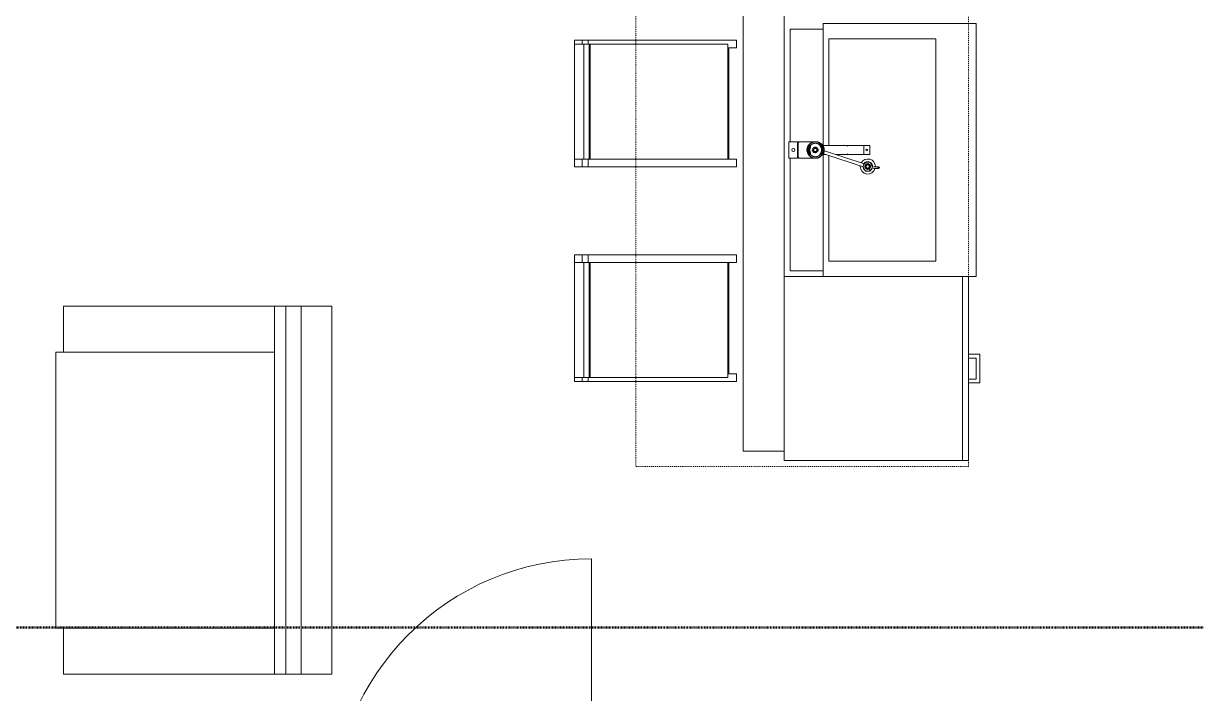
# Model space of a CAD drawing. Header units: inches. Extents: x -4217 to -1814, y 9706 to 12425.
# Drawn here: x -3712.7 to -3559.7, y 10001.5 to 10088.8 of the extents above; entities that cross this region are included whole.
import ezdxf

# ---------------------------------------------------------------- set-up
doc = ezdxf.new("R2010")
doc.units = ezdxf.units.IN
doc.header["$MEASUREMENT"] = 0
doc.linetypes.add('Dash', pattern=[0.25, 0.125, -0.125])
doc.linetypes.add('Dash 1_16_', pattern=[0.125, 0.0625, -0.0625])
for name, color, linetype, lineweight in [('A-DOOR-1', 250, 'Continuous', 9), ('A-GENM-2', 250, 'Continuous', 9), ('A-GENM-3', 10, 'Continuous', 50), ('A-WALL-4', 50, 'Continuous', 13), ('C-PROP-LINE-2', 91, 'Dash 1_16_', 50), ('I-FURN', 30, 'Continuous', 9), ('I-FURN-1', 250, 'Continuous', 9), ('P-SANR-FIXT-2', 250, 'Continuous', 9), ('Q-CASE-3', 250, 'Continuous', 9), ('Q-CASE-HDLN-1', 250, 'Dash', 9)]:
    doc.layers.add(name, color=color, linetype=linetype, lineweight=lineweight)

msp = doc.modelspace()

# ---------------------------------------------------------------- linework, layer by layer
at = {"layer": 'A-DOOR-1'}
msp.add_line((-3638.64874, 9985.28315), (-3638.64874, 10019.03315), dxfattribs=at)
msp.add_arc((-3638.64874, 9985.28315), 33.75, 90, 180, dxfattribs=at)
at = {"layer": 'A-GENM-2'}
for p, q in [((-3611.78699, 10073.42207), (-3612.88993, 10073.42207)), ((-3612.88993, 10071.25672), (-3612.88993, 10073.42207)), ((-3611.78699, 10073.42207), (-3611.78699, 10071.25672)), ((-3611.54649, 10073.36302), (-3611.78699, 10073.36302)), ((-3609.44505, 10073.42207), (-3611.70883, 10073.42207)), ((-3611.70883, 10071.25672), (-3611.70883, 10073.42207)), ((-3603.14584, 10072.92995), (-3608.54519, 10072.92995)), ((-3608.47458, 10071.87735), (-3603.20193, 10070.16416)), ((-3603.07819, 10070.53792), (-3608.37305, 10072.25832)), ((-3604.55312, 10072.92995), (-3605.47025, 10072.92995)), ((-3603.14584, 10072.92995), (-3603.14584, 10072.85083)), ((-3602.35844, 10072.91026), (-3603.14584, 10072.91026)), ((-3603.14584, 10072.83621), (-3603.14584, 10072.75698)), ((-3603.14584, 10072.74435), (-3603.14584, 10072.63467)), ((-3603.14584, 10072.62537), (-3603.14584, 10072.49224)), ((-3603.14584, 10072.49248), (-3603.14584, 10072.62483)), ((-3603.14584, 10072.48726), (-3603.14584, 10072.19153)), ((-3603.14584, 10072.19165), (-3603.14584, 10072.48715)), ((-3603.14584, 10072.18655), (-3603.14584, 10072.05342)), ((-3603.14584, 10072.05396), (-3603.14584, 10072.18631)), ((-3603.14584, 10072.04412), (-3603.14584, 10071.93444)), ((-3603.14584, 10071.92181), (-3603.14584, 10071.84258)), ((-3602.35844, 10072.91026), (-3602.35844, 10071.76853)), ((-3612.88993, 10071.25672), (-3611.78699, 10071.25672)), ((-3611.78699, 10071.31577), (-3611.54649, 10071.31577)), ((-3611.70883, 10071.25672), (-3609.44505, 10071.25672)), ((-3608.54519, 10071.74884), (-3608.07908, 10071.74884)), ((-3606.81328, 10071.74884), (-3603.14584, 10071.74884)), ((-3605.47025, 10071.74884), (-3604.55312, 10071.74884)), ((-3603.14584, 10071.76897), (-3603.14584, 10071.74884)), ((-3603.14584, 10071.76853), (-3602.35844, 10071.76853)), ((-3602.45707, 10070.42964), (-3602.03444, 10070.29625)), ((-3602.6307, 10069.87949), (-3602.61431, 10069.9314)), ((-3602.21155, 10069.74721), (-3602.6307, 10069.87949)), ((-3601.20133, 10070.13829), (-3601.86646, 10070.13829)), ((-3601.86646, 10069.94144), (-3601.20133, 10069.94144))]:
    msp.add_line(p, q, dxfattribs=at)
at = {"layer": 'A-GENM-2', "flags": 128}
for points in [[(-3609.77451, 10073.37073), (-3609.81549, 10073.35673), (-3609.85587, 10073.3411), (-3609.8956, 10073.32387), (-3609.93461, 10073.30507), (-3609.97284, 10073.28472), (-3610.01022, 10073.26286), (-3610.04669, 10073.23952), (-3610.08221, 10073.21474), (-3610.1167, 10073.18856), (-3610.15012, 10073.16102), (-3610.18241, 10073.13217), (-3610.21353, 10073.10205), (-3610.24341, 10073.0707), (-3610.27202, 10073.03819), (-3610.2993, 10073.00457), (-3610.32522, 10072.96987), (-3610.34972, 10072.93417), (-3610.37278, 10072.89752), (-3610.39436, 10072.85997), (-3610.41442, 10072.82159), (-3610.43293, 10072.78244), (-3610.44985, 10072.74258), (-3610.46517, 10072.70208), (-3610.47886, 10072.661), (-3610.49089, 10072.6194), (-3610.50126, 10072.57735), (-3610.50993, 10072.53492), (-3610.51689, 10072.49218), (-3610.52215, 10072.4492), (-3610.52568, 10072.40604), (-3610.52748, 10072.36277), (-3610.52773, 10072.3394)], [(-3609.44505, 10073.42207), (-3609.48643, 10073.4212), (-3609.52774, 10073.41857), (-3609.56891, 10073.4142), (-3609.60988, 10073.4081), (-3609.65057, 10073.40027), (-3609.69093, 10073.39072), (-3609.73087, 10073.37948), (-3609.77035, 10073.36657), (-3609.80929, 10073.352), (-3609.84763, 10073.3358), (-3609.88531, 10073.31801), (-3609.92227, 10073.29864), (-3609.95844, 10073.27774), (-3609.99378, 10073.25534), (-3610.02822, 10073.23148), (-3610.06171, 10073.20619), (-3610.0942, 10073.17952), (-3610.12563, 10073.15152), (-3610.15596, 10073.12223), (-3610.18514, 10073.0917), (-3610.21312, 10073.05998), (-3610.23987, 10073.02713), (-3610.26534, 10072.99318), (-3610.28949, 10072.95821), (-3610.31228, 10072.92227), (-3610.33369, 10072.88541), (-3610.35367, 10072.84769), (-3610.37221, 10072.80918), (-3610.38926, 10072.76993), (-3610.40481, 10072.73001), (-3610.41884, 10072.68947), (-3610.43131, 10072.6484), (-3610.44222, 10072.60683), (-3610.45155, 10072.56486), (-3610.45928, 10072.52253), (-3610.4654, 10072.47991), (-3610.46991, 10072.43708), (-3610.47279, 10072.3941), (-3610.47405, 10072.35103), (-3610.4741, 10072.3394)], [(-3609.81549, 10073.35673), (-3609.85587, 10073.3411), (-3609.8956, 10073.32387), (-3609.93461, 10073.30507), (-3609.97284, 10073.28472), (-3610.01022, 10073.26286), (-3610.04669, 10073.23952), (-3610.08221, 10073.21474), (-3610.1167, 10073.18856), (-3610.15012, 10073.16102), (-3610.18241, 10073.13217), (-3610.21353, 10073.10205), (-3610.24341, 10073.0707), (-3610.27202, 10073.03819), (-3610.2993, 10073.00457)], [(-3609.81549, 10073.35673), (-3609.85587, 10073.3411), (-3609.8956, 10073.32387), (-3609.93461, 10073.30507), (-3609.97284, 10073.28472), (-3610.01022, 10073.26286), (-3610.04669, 10073.23952), (-3610.08221, 10073.21474), (-3610.1167, 10073.18856), (-3610.15012, 10073.16102), (-3610.18241, 10073.13217), (-3610.21353, 10073.10205), (-3610.24341, 10073.0707), (-3610.27202, 10073.03819), (-3610.2993, 10073.00457)], [(-3609.81549, 10073.35673), (-3609.85587, 10073.3411), (-3609.8956, 10073.32387), (-3609.93461, 10073.30507), (-3609.97284, 10073.28472), (-3610.01022, 10073.26286), (-3610.04669, 10073.23952), (-3610.08221, 10073.21474), (-3610.1167, 10073.18856), (-3610.15012, 10073.16102), (-3610.18241, 10073.13217), (-3610.21353, 10073.10205), (-3610.24341, 10073.0707), (-3610.27202, 10073.03819), (-3610.2993, 10073.00457)], [(-3609.81549, 10073.35673), (-3609.85587, 10073.3411), (-3609.8956, 10073.32387), (-3609.93461, 10073.30507), (-3609.97284, 10073.28472), (-3610.01022, 10073.26286), (-3610.04669, 10073.23952), (-3610.08221, 10073.21474), (-3610.1167, 10073.18856), (-3610.15012, 10073.16102), (-3610.18241, 10073.13217), (-3610.21353, 10073.10205), (-3610.24341, 10073.0707), (-3610.27202, 10073.03819), (-3610.2993, 10073.00457)], [(-3609.81549, 10073.35673), (-3609.85587, 10073.3411), (-3609.8956, 10073.32387), (-3609.93461, 10073.30507), (-3609.97284, 10073.28472), (-3610.01022, 10073.26286), (-3610.04669, 10073.23952), (-3610.08221, 10073.21474), (-3610.1167, 10073.18856), (-3610.15012, 10073.16102), (-3610.18241, 10073.13217), (-3610.21353, 10073.10205), (-3610.24341, 10073.0707), (-3610.27202, 10073.03819), (-3610.2993, 10073.00457)], [(-3609.0934, 10073.36337), (-3609.13463, 10073.37662), (-3609.17636, 10073.3882), (-3609.21851, 10073.39811), (-3609.26103, 10073.40632), (-3609.30384, 10073.41283), (-3609.34688, 10073.41761), (-3609.39008, 10073.42068), (-3609.43336, 10073.42201), (-3609.47666, 10073.42161), (-3609.51992, 10073.41948), (-3609.56305, 10073.41562), (-3609.60599, 10073.41004), (-3609.64868, 10073.40275), (-3609.69104, 10073.39376), (-3609.733, 10073.38308)], [(-3609.13463, 10073.37662), (-3609.17636, 10073.3882), (-3609.21851, 10073.39811), (-3609.26103, 10073.40632), (-3609.30384, 10073.41283), (-3609.34688, 10073.41761), (-3609.39008, 10073.42068), (-3609.43336, 10073.42201), (-3609.47666, 10073.42161), (-3609.51992, 10073.41948), (-3609.56305, 10073.41562), (-3609.60599, 10073.41004), (-3609.64868, 10073.40275), (-3609.69104, 10073.39376), (-3609.733, 10073.38308)], [(-3609.13463, 10073.37662), (-3609.17636, 10073.3882), (-3609.21851, 10073.39811), (-3609.26103, 10073.40632), (-3609.30384, 10073.41283), (-3609.34688, 10073.41761), (-3609.39008, 10073.42068), (-3609.43336, 10073.42201), (-3609.47666, 10073.42161), (-3609.51992, 10073.41948), (-3609.56305, 10073.41562), (-3609.60599, 10073.41004), (-3609.64868, 10073.40275), (-3609.69104, 10073.39376), (-3609.733, 10073.38308)], [(-3609.13463, 10073.37662), (-3609.17636, 10073.3882), (-3609.21851, 10073.39811), (-3609.26103, 10073.40632), (-3609.30384, 10073.41283), (-3609.34688, 10073.41761), (-3609.39008, 10073.42068), (-3609.43336, 10073.42201), (-3609.47666, 10073.42161), (-3609.51992, 10073.41948), (-3609.56305, 10073.41562), (-3609.60599, 10073.41004), (-3609.64868, 10073.40275), (-3609.69104, 10073.39376), (-3609.733, 10073.38308)], [(-3609.13463, 10073.37662), (-3609.17636, 10073.3882), (-3609.21851, 10073.39811), (-3609.26103, 10073.40632), (-3609.30384, 10073.41283), (-3609.34688, 10073.41761), (-3609.39008, 10073.42068), (-3609.43336, 10073.42201), (-3609.47666, 10073.42161), (-3609.51992, 10073.41948), (-3609.56305, 10073.41562), (-3609.60599, 10073.41004), (-3609.64868, 10073.40275), (-3609.69104, 10073.39376), (-3609.733, 10073.38308)], [(-3609.13463, 10073.37662), (-3609.17636, 10073.3882), (-3609.21851, 10073.39811), (-3609.26103, 10073.40632), (-3609.30384, 10073.41283), (-3609.34688, 10073.41761), (-3609.39008, 10073.42068), (-3609.43336, 10073.42201), (-3609.47666, 10073.42161), (-3609.51992, 10073.41948), (-3609.56305, 10073.41562), (-3609.60599, 10073.41004), (-3609.64868, 10073.40275), (-3609.69104, 10073.39376), (-3609.733, 10073.38308)], [(-3608.76755, 10073.1541), (-3608.78732, 10073.1721), (-3608.81952, 10073.19913), (-3608.85275, 10073.22479), (-3608.88694, 10073.24904), (-3608.92203, 10073.27184), (-3608.95799, 10073.29315), (-3608.99474, 10073.31293), (-3609.03223, 10073.33116), (-3609.0704, 10073.34779), (-3609.10919, 10073.3628), (-3609.14852, 10073.37616), (-3609.18835, 10073.38786), (-3609.2286, 10073.39786), (-3609.26921, 10073.40615), (-3609.31011, 10073.41273), (-3609.35124, 10073.41757), (-3609.39251, 10073.42066), (-3609.43388, 10073.42201), (-3609.44505, 10073.42207)], [(-3608.66029, 10073.08528), (-3608.69074, 10073.11606), (-3608.7224, 10073.1456), (-3608.75522, 10073.17386), (-3608.78914, 10073.20078), (-3608.82411, 10073.22632), (-3608.86008, 10073.25044), (-3608.89698, 10073.2731), (-3608.93475, 10073.29427), (-3608.97335, 10073.31391), (-3609.0127, 10073.332), (-3609.05273, 10073.34849)], [(-3608.66029, 10073.08528), (-3608.69074, 10073.11606), (-3608.7224, 10073.1456), (-3608.75522, 10073.17386), (-3608.78914, 10073.20078), (-3608.82411, 10073.22632), (-3608.86008, 10073.25044), (-3608.89698, 10073.2731), (-3608.93475, 10073.29427), (-3608.97335, 10073.31391), (-3609.0127, 10073.332), (-3609.05273, 10073.34849)], [(-3608.66029, 10073.08528), (-3608.69074, 10073.11606), (-3608.7224, 10073.1456), (-3608.75522, 10073.17386), (-3608.78914, 10073.20078), (-3608.82411, 10073.22632), (-3608.86008, 10073.25044), (-3608.89698, 10073.2731), (-3608.93475, 10073.29427), (-3608.97335, 10073.31391), (-3609.0127, 10073.332), (-3609.05273, 10073.34849)], [(-3608.66029, 10073.08528), (-3608.69074, 10073.11606), (-3608.7224, 10073.1456), (-3608.75522, 10073.17386), (-3608.78914, 10073.20078), (-3608.82411, 10073.22632), (-3608.86008, 10073.25044), (-3608.89698, 10073.2731), (-3608.93475, 10073.29427), (-3608.97335, 10073.31391), (-3609.0127, 10073.332), (-3609.05273, 10073.34849)], [(-3608.66029, 10073.08528), (-3608.69074, 10073.11606), (-3608.7224, 10073.1456), (-3608.75522, 10073.17386), (-3608.78914, 10073.20078), (-3608.82411, 10073.22632), (-3608.86008, 10073.25044), (-3608.89698, 10073.2731), (-3608.93475, 10073.29427), (-3608.97335, 10073.31391), (-3609.0127, 10073.332), (-3609.05273, 10073.34849)], [(-3608.66029, 10073.08528), (-3608.69074, 10073.11606), (-3608.7224, 10073.1456), (-3608.75522, 10073.17386), (-3608.78914, 10073.20078), (-3608.82411, 10073.22632), (-3608.86008, 10073.25044), (-3608.89698, 10073.2731), (-3608.93475, 10073.29427), (-3608.97335, 10073.31391), (-3609.0127, 10073.332), (-3609.05273, 10073.34849)], [(-3610.32522, 10072.96987), (-3610.34972, 10072.93417), (-3610.37278, 10072.89752), (-3610.39436, 10072.85997), (-3610.41442, 10072.82159), (-3610.43293, 10072.78244), (-3610.44985, 10072.74258), (-3610.46517, 10072.70208), (-3610.47886, 10072.661), (-3610.49089, 10072.6194), (-3610.50126, 10072.57735), (-3610.50993, 10072.53492), (-3610.51689, 10072.49218), (-3610.52215, 10072.4492), (-3610.52568, 10072.40604), (-3610.52748, 10072.36277), (-3610.52773, 10072.3394)], [(-3610.32522, 10072.96987), (-3610.34972, 10072.93417), (-3610.37278, 10072.89752), (-3610.39436, 10072.85997), (-3610.41442, 10072.82159), (-3610.43293, 10072.78244), (-3610.44985, 10072.74258), (-3610.46517, 10072.70208), (-3610.47886, 10072.661), (-3610.49089, 10072.6194), (-3610.50126, 10072.57735), (-3610.50993, 10072.53492), (-3610.51689, 10072.49218), (-3610.52215, 10072.4492), (-3610.52568, 10072.40604), (-3610.52748, 10072.36277), (-3610.52773, 10072.3394)], [(-3610.32522, 10072.96987), (-3610.34972, 10072.93417), (-3610.37278, 10072.89752), (-3610.39436, 10072.85997), (-3610.41442, 10072.82159), (-3610.43293, 10072.78244), (-3610.44985, 10072.74258), (-3610.46517, 10072.70208), (-3610.47886, 10072.661), (-3610.49089, 10072.6194), (-3610.50126, 10072.57735), (-3610.50993, 10072.53492), (-3610.51689, 10072.49218), (-3610.52215, 10072.4492), (-3610.52568, 10072.40604), (-3610.52748, 10072.36277), (-3610.52773, 10072.3394)], [(-3610.32522, 10072.96987), (-3610.34972, 10072.93417), (-3610.37278, 10072.89752), (-3610.39436, 10072.85997), (-3610.41442, 10072.82159), (-3610.43293, 10072.78244), (-3610.44985, 10072.74258), (-3610.46517, 10072.70208), (-3610.47886, 10072.661), (-3610.49089, 10072.6194), (-3610.50126, 10072.57735), (-3610.50993, 10072.53492), (-3610.51689, 10072.49218), (-3610.52215, 10072.4492), (-3610.52568, 10072.40604), (-3610.52748, 10072.36277), (-3610.52773, 10072.3394)], [(-3610.32522, 10072.96987), (-3610.34972, 10072.93417), (-3610.37278, 10072.89752), (-3610.39436, 10072.85997), (-3610.41442, 10072.82159), (-3610.43293, 10072.78244), (-3610.44985, 10072.74258), (-3610.46517, 10072.70208), (-3610.47886, 10072.661), (-3610.49089, 10072.6194), (-3610.50126, 10072.57735), (-3610.50993, 10072.53492), (-3610.51689, 10072.49218), (-3610.52215, 10072.4492), (-3610.52568, 10072.40604), (-3610.52748, 10072.36277), (-3610.52773, 10072.3394)], [(-3610.52773, 10072.3394), (-3610.52686, 10072.2961), (-3610.52427, 10072.25287), (-3610.51994, 10072.20979), (-3610.5139, 10072.16691), (-3610.50615, 10072.1243), (-3610.4967, 10072.08204), (-3610.48556, 10072.04019), (-3610.47277, 10071.99882), (-3610.45833, 10071.958), (-3610.44226, 10071.91778), (-3610.4246, 10071.87824), (-3610.40538, 10071.83944), (-3610.38462, 10071.80144), (-3610.36235, 10071.76429), (-3610.33862, 10071.72807), (-3610.31346, 10071.69283), (-3610.28691, 10071.65862), (-3610.25901, 10071.6255), (-3610.22981, 10071.59352), (-3610.19936, 10071.56273), (-3610.1677, 10071.53319), (-3610.13488, 10071.50493), (-3610.10096, 10071.47802), (-3610.06599, 10071.45248), (-3610.03002, 10071.42835), (-3609.99312, 10071.40569), (-3609.95535, 10071.38452), (-3609.91675, 10071.36488), (-3609.87741, 10071.34679), (-3609.83737, 10071.3303), (-3609.7967, 10071.31542), (-3609.75547, 10071.30217)], [(-3610.52773, 10072.3394), (-3610.52686, 10072.2961), (-3610.52427, 10072.25287), (-3610.51994, 10072.20979), (-3610.5139, 10072.16691), (-3610.50615, 10072.1243), (-3610.4967, 10072.08204), (-3610.48556, 10072.04019), (-3610.47277, 10071.99882), (-3610.45833, 10071.958), (-3610.44226, 10071.91778), (-3610.4246, 10071.87824), (-3610.40538, 10071.83944), (-3610.38462, 10071.80144), (-3610.36235, 10071.76429), (-3610.33862, 10071.72807)], [(-3610.52773, 10072.3394), (-3610.52686, 10072.2961), (-3610.52427, 10072.25287), (-3610.51994, 10072.20979), (-3610.5139, 10072.16691), (-3610.50615, 10072.1243), (-3610.4967, 10072.08204), (-3610.48556, 10072.04019), (-3610.47277, 10071.99882), (-3610.45833, 10071.958), (-3610.44226, 10071.91778), (-3610.4246, 10071.87824), (-3610.40538, 10071.83944), (-3610.38462, 10071.80144), (-3610.36235, 10071.76429), (-3610.33862, 10071.72807)], [(-3610.52773, 10072.3394), (-3610.52686, 10072.2961), (-3610.52427, 10072.25287), (-3610.51994, 10072.20979), (-3610.5139, 10072.16691), (-3610.50615, 10072.1243), (-3610.4967, 10072.08204), (-3610.48556, 10072.04019), (-3610.47277, 10071.99882), (-3610.45833, 10071.958), (-3610.44226, 10071.91778), (-3610.4246, 10071.87824), (-3610.40538, 10071.83944), (-3610.38462, 10071.80144), (-3610.36235, 10071.76429), (-3610.33862, 10071.72807)], [(-3610.52773, 10072.3394), (-3610.52686, 10072.2961), (-3610.52427, 10072.25287), (-3610.51994, 10072.20979), (-3610.5139, 10072.16691), (-3610.50615, 10072.1243), (-3610.4967, 10072.08204), (-3610.48556, 10072.04019), (-3610.47277, 10071.99882), (-3610.45833, 10071.958), (-3610.44226, 10071.91778), (-3610.4246, 10071.87824), (-3610.40538, 10071.83944), (-3610.38462, 10071.80144), (-3610.36235, 10071.76429), (-3610.33862, 10071.72807)], [(-3610.52773, 10072.3394), (-3610.52686, 10072.2961), (-3610.52427, 10072.25287), (-3610.51994, 10072.20979), (-3610.5139, 10072.16691), (-3610.50615, 10072.1243), (-3610.4967, 10072.08204), (-3610.48556, 10072.04019), (-3610.47277, 10071.99882), (-3610.45833, 10071.958), (-3610.44226, 10071.91778), (-3610.4246, 10071.87824), (-3610.40538, 10071.83944), (-3610.38462, 10071.80144), (-3610.36235, 10071.76429), (-3610.33862, 10071.72807)], [(-3610.4741, 10072.3394), (-3610.47329, 10072.29631), (-3610.47085, 10072.2533), (-3610.46678, 10072.21042), (-3610.46109, 10072.16774), (-3610.45379, 10072.12533), (-3610.4449, 10072.08325), (-3610.43441, 10072.04157), (-3610.42236, 10072.00035), (-3610.40875, 10071.95967), (-3610.39361, 10071.91958), (-3610.37696, 10071.88014), (-3610.35882, 10071.84142), (-3610.33922, 10071.80348), (-3610.3182, 10071.76639), (-3610.29577, 10071.73019), (-3610.27199, 10071.69495), (-3610.24687, 10071.66072), (-3610.22047, 10071.62757), (-3610.19281, 10071.59553), (-3610.16395, 10071.56468), (-3610.13393, 10071.53505), (-3610.10279, 10071.5067), (-3610.07058, 10071.47967), (-3610.03736, 10071.454), (-3610.00317, 10071.42975), (-3609.96807, 10071.40695), (-3609.93211, 10071.38564), (-3609.89536, 10071.36586), (-3609.85787, 10071.34764), (-3609.8197, 10071.331), (-3609.78092, 10071.31599), (-3609.74158, 10071.30263), (-3609.70175, 10071.29094), (-3609.6615, 10071.28093), (-3609.62089, 10071.27264), (-3609.57999, 10071.26607), (-3609.53887, 10071.26123), (-3609.49759, 10071.25813), (-3609.45622, 10071.25678), (-3609.44505, 10071.25672)], [(-3610.27725, 10072.3394), (-3610.27658, 10072.37503), (-3610.27456, 10072.41061), (-3610.2712, 10072.44607), (-3610.26649, 10072.48136), (-3610.26046, 10072.51641), (-3610.25311, 10072.55117), (-3610.24446, 10072.58558), (-3610.23451, 10072.61958), (-3610.2233, 10072.65312), (-3610.21082, 10072.68615), (-3610.19712, 10072.7186), (-3610.18221, 10072.75043), (-3610.16611, 10072.78159), (-3610.14886, 10072.81203), (-3610.13049, 10072.84169), (-3610.11102, 10072.87053), (-3610.09049, 10072.8985), (-3610.06894, 10072.92557), (-3610.0464, 10072.95168), (-3610.0229, 10072.9768), (-3609.9985, 10073.00088), (-3609.97322, 10073.0239), (-3609.94711, 10073.04581), (-3609.92021, 10073.06659), (-3609.89258, 10073.08619), (-3609.86424, 10073.1046), (-3609.83525, 10073.12178), (-3609.80566, 10073.13771), (-3609.77551, 10073.15237), (-3609.74484, 10073.16573), (-3609.71371, 10073.17777), (-3609.68217, 10073.18849), (-3609.65027, 10073.19786), (-3609.61805, 10073.20586), (-3609.58556, 10073.2125), (-3609.55286, 10073.21775), (-3609.52, 10073.22162), (-3609.48702, 10073.2241), (-3609.45397, 10073.22517), (-3609.44505, 10073.22522)], [(-3609.44505, 10071.45357), (-3609.4781, 10071.45427), (-3609.51111, 10071.45637), (-3609.54401, 10071.45986), (-3609.57676, 10071.46474), (-3609.60931, 10071.471), (-3609.6416, 10071.47864), (-3609.6736, 10071.48764), (-3609.70524, 10071.49799), (-3609.73648, 10071.50968), (-3609.76728, 10071.52269), (-3609.79757, 10071.537), (-3609.82732, 10071.55259), (-3609.85648, 10071.56944), (-3609.885, 10071.58751), (-3609.91283, 10071.6068), (-3609.93993, 10071.62726), (-3609.96625, 10071.64887), (-3609.99176, 10071.67159), (-3610.0164, 10071.69539), (-3610.04015, 10071.72023), (-3610.06295, 10071.74608), (-3610.08478, 10071.77289), (-3610.10558, 10071.80063), (-3610.12534, 10071.82924), (-3610.14401, 10071.85868), (-3610.16157, 10071.88891), (-3610.17798, 10071.91988), (-3610.19321, 10071.95153), (-3610.20725, 10071.98383), (-3610.22005, 10072.0167), (-3610.23161, 10072.05011), (-3610.2419, 10072.084), (-3610.25091, 10072.1183), (-3610.25861, 10072.15297), (-3610.265, 10072.18795), (-3610.27006, 10072.22317), (-3610.27378, 10072.25859), (-3610.27617, 10072.29415), (-3610.27721, 10072.32977), (-3610.27725, 10072.3394)], [(-3609.44505, 10073.22522), (-3609.412, 10073.22452), (-3609.379, 10073.22243), (-3609.34609, 10073.21894), (-3609.31334, 10073.21405), (-3609.2808, 10073.20779), (-3609.2485, 10073.20015), (-3609.2165, 10073.19115), (-3609.18486, 10073.1808), (-3609.15362, 10073.16911), (-3609.12282, 10073.1561), (-3609.09253, 10073.14179), (-3609.06278, 10073.1262), (-3609.03362, 10073.10936), (-3609.00511, 10073.09128), (-3608.97728, 10073.07199), (-3608.95018, 10073.05153), (-3608.92385, 10073.02992), (-3608.89834, 10073.0072), (-3608.8737, 10072.9834), (-3608.84995, 10072.95856), (-3608.82715, 10072.93271), (-3608.80533, 10072.9059), (-3608.78452, 10072.87817), (-3608.76476, 10072.84956), (-3608.74609, 10072.82011), (-3608.72853, 10072.78988), (-3608.71212, 10072.75891), (-3608.69689, 10072.72726), (-3608.68286, 10072.69497), (-3608.67005, 10072.66209), (-3608.65849, 10072.62868), (-3608.6482, 10072.5948), (-3608.6392, 10072.56049), (-3608.63149, 10072.52582), (-3608.62511, 10072.49084), (-3608.62004, 10072.45562), (-3608.61632, 10072.4202), (-3608.61393, 10072.38465), (-3608.6129, 10072.34902), (-3608.61285, 10072.3394)], [(-3608.61285, 10072.3394), (-3608.61352, 10072.30376), (-3608.61554, 10072.26818), (-3608.61891, 10072.23272), (-3608.62361, 10072.19743), (-3608.62964, 10072.16238), (-3608.63699, 10072.12762), (-3608.64564, 10072.09322), (-3608.65559, 10072.05921), (-3608.66681, 10072.02567), (-3608.67928, 10071.99265), (-3608.69298, 10071.96019), (-3608.70789, 10071.92836), (-3608.72399, 10071.8972), (-3608.74124, 10071.86676), (-3608.75961, 10071.8371), (-3608.77908, 10071.80826), (-3608.79961, 10071.78029), (-3608.82116, 10071.75322), (-3608.84371, 10071.72711), (-3608.8672, 10071.70199), (-3608.89161, 10071.67791), (-3608.91688, 10071.65489), (-3608.94299, 10071.63298), (-3608.96989, 10071.61221), (-3608.99752, 10071.5926), (-3609.02586, 10071.57419), (-3609.05485, 10071.55701), (-3609.08444, 10071.54108), (-3609.1146, 10071.52643), (-3609.14526, 10071.51307), (-3609.17639, 10071.50102), (-3609.20793, 10071.4903), (-3609.23983, 10071.48094), (-3609.27205, 10071.47293), (-3609.30454, 10071.46629), (-3609.33724, 10071.46104), (-3609.3701, 10071.45717), (-3609.40308, 10071.4547), (-3609.43613, 10071.45362), (-3609.44505, 10071.45357)], [(-3608.57147, 10072.3394), (-3608.57214, 10072.30376), (-3608.57416, 10072.26818), (-3608.57752, 10072.23272), (-3608.58223, 10072.19743), (-3608.58826, 10072.16238), (-3608.59561, 10072.12762), (-3608.60426, 10072.09322), (-3608.61421, 10072.05921), (-3608.62542, 10072.02567), (-3608.6379, 10071.99265), (-3608.6516, 10071.96019), (-3608.66651, 10071.92836), (-3608.68261, 10071.8972), (-3608.69986, 10071.86676), (-3608.71459, 10071.84277)], [(-3608.67023, 10072.7579), (-3608.65503, 10072.72622), (-3608.64104, 10072.69391), (-3608.62827, 10072.66102), (-3608.61676, 10072.62759), (-3608.60651, 10072.59369), (-3608.59754, 10072.55938), (-3608.58988, 10072.5247), (-3608.58354, 10072.48971), (-3608.57852, 10072.45447), (-3608.57484, 10072.41905), (-3608.5725, 10072.38349), (-3608.5715, 10072.34786), (-3608.57147, 10072.3394)], [(-3608.4655, 10072.80055), (-3608.48472, 10072.83935), (-3608.50548, 10072.87736), (-3608.52775, 10072.9145), (-3608.55148, 10072.95072)], [(-3608.4655, 10072.80055), (-3608.48472, 10072.83935), (-3608.50548, 10072.87736), (-3608.52775, 10072.9145), (-3608.55148, 10072.95072)], [(-3608.4655, 10072.80055), (-3608.48472, 10072.83935), (-3608.50548, 10072.87736), (-3608.52775, 10072.9145), (-3608.55148, 10072.95072)], [(-3608.4655, 10072.80055), (-3608.48472, 10072.83935), (-3608.50548, 10072.87736), (-3608.52775, 10072.9145), (-3608.55148, 10072.95072)], [(-3608.4655, 10072.80055), (-3608.48472, 10072.83935), (-3608.50548, 10072.87736), (-3608.52775, 10072.9145), (-3608.55148, 10072.95072)], [(-3608.4655, 10072.80055), (-3608.48472, 10072.83935), (-3608.50548, 10072.87736), (-3608.52775, 10072.9145), (-3608.55148, 10072.95072)], [(-3608.4944, 10071.83238), (-3608.47592, 10071.87091), (-3608.45891, 10071.91019), (-3608.44341, 10071.95013), (-3608.42944, 10071.99068), (-3608.41702, 10072.03178), (-3608.40616, 10072.07335), (-3608.39689, 10072.11534), (-3608.38921, 10072.15768), (-3608.38314, 10072.20031), (-3608.37869, 10072.24315), (-3608.37586, 10072.28613), (-3608.37466, 10072.32921), (-3608.37461, 10072.3394)], [(-3608.37461, 10072.3394), (-3608.37543, 10072.38248), (-3608.37787, 10072.42549), (-3608.38194, 10072.46837), (-3608.38763, 10072.51105), (-3608.39493, 10072.55346), (-3608.40382, 10072.59554), (-3608.41431, 10072.63722), (-3608.42636, 10072.67844), (-3608.43997, 10072.71912), (-3608.45511, 10072.75922), (-3608.47176, 10072.79865), (-3608.4899, 10072.83737), (-3608.49433, 10072.84626)], [(-3608.45717, 10071.89635), (-3608.44025, 10071.93621), (-3608.42493, 10071.97671), (-3608.41124, 10072.0178), (-3608.39921, 10072.05939), (-3608.38885, 10072.10144), (-3608.38018, 10072.14387), (-3608.37321, 10072.18661), (-3608.36796, 10072.22959), (-3608.36443, 10072.27275), (-3608.36263, 10072.31602), (-3608.36237, 10072.3394)], [(-3608.45717, 10071.89635), (-3608.44025, 10071.93621), (-3608.42493, 10071.97671), (-3608.41124, 10072.0178), (-3608.39921, 10072.05939), (-3608.38885, 10072.10144), (-3608.38018, 10072.14387), (-3608.37321, 10072.18661), (-3608.36796, 10072.22959), (-3608.36443, 10072.27275), (-3608.36263, 10072.31602), (-3608.36237, 10072.3394)], [(-3608.45717, 10071.89635), (-3608.44025, 10071.93621), (-3608.42493, 10071.97671), (-3608.41124, 10072.0178), (-3608.39921, 10072.05939), (-3608.38885, 10072.10144), (-3608.38018, 10072.14387), (-3608.37321, 10072.18661), (-3608.36796, 10072.22959), (-3608.36443, 10072.27275), (-3608.36263, 10072.31602), (-3608.36237, 10072.3394)], [(-3608.45717, 10071.89635), (-3608.44025, 10071.93621), (-3608.42493, 10071.97671), (-3608.41124, 10072.0178), (-3608.39921, 10072.05939), (-3608.38885, 10072.10144), (-3608.38018, 10072.14387), (-3608.37321, 10072.18661), (-3608.36796, 10072.22959), (-3608.36443, 10072.27275), (-3608.36263, 10072.31602), (-3608.36237, 10072.3394)], [(-3608.45717, 10071.89635), (-3608.44025, 10071.93621), (-3608.42493, 10071.97671), (-3608.41124, 10072.0178), (-3608.39921, 10072.05939), (-3608.38885, 10072.10144), (-3608.38018, 10072.14387), (-3608.37321, 10072.18661), (-3608.36796, 10072.22959), (-3608.36443, 10072.27275), (-3608.36263, 10072.31602), (-3608.36237, 10072.3394)], [(-3608.45717, 10071.89635), (-3608.44025, 10071.93621), (-3608.42493, 10071.97671), (-3608.41124, 10072.0178), (-3608.39921, 10072.05939), (-3608.38885, 10072.10144), (-3608.38018, 10072.14387), (-3608.37321, 10072.18661), (-3608.36796, 10072.22959), (-3608.36443, 10072.27275), (-3608.36263, 10072.31602), (-3608.36237, 10072.3394)], [(-3608.36237, 10072.3394), (-3608.36324, 10072.38269), (-3608.36584, 10072.42592), (-3608.37016, 10072.46901), (-3608.3762, 10072.51189), (-3608.38396, 10072.55449), (-3608.39341, 10072.59675), (-3608.40454, 10072.6386), (-3608.41734, 10072.67997), (-3608.43178, 10072.7208), (-3608.44784, 10072.76101)], [(-3608.36237, 10072.3394), (-3608.36324, 10072.38269), (-3608.36584, 10072.42592), (-3608.37016, 10072.46901), (-3608.3762, 10072.51189), (-3608.38396, 10072.55449), (-3608.39341, 10072.59675), (-3608.40454, 10072.6386), (-3608.41734, 10072.67997), (-3608.43178, 10072.7208), (-3608.44784, 10072.76101)], [(-3608.36237, 10072.3394), (-3608.36324, 10072.38269), (-3608.36584, 10072.42592), (-3608.37016, 10072.46901), (-3608.3762, 10072.51189), (-3608.38396, 10072.55449), (-3608.39341, 10072.59675), (-3608.40454, 10072.6386), (-3608.41734, 10072.67997), (-3608.43178, 10072.7208), (-3608.44784, 10072.76101)], [(-3608.36237, 10072.3394), (-3608.36324, 10072.38269), (-3608.36584, 10072.42592), (-3608.37016, 10072.46901), (-3608.3762, 10072.51189), (-3608.38396, 10072.55449), (-3608.39341, 10072.59675), (-3608.40454, 10072.6386), (-3608.41734, 10072.67997), (-3608.43178, 10072.7208), (-3608.44784, 10072.76101)], [(-3608.36237, 10072.3394), (-3608.36324, 10072.38269), (-3608.36584, 10072.42592), (-3608.37016, 10072.46901), (-3608.3762, 10072.51189), (-3608.38396, 10072.55449), (-3608.39341, 10072.59675), (-3608.40454, 10072.6386), (-3608.41734, 10072.67997), (-3608.43178, 10072.7208), (-3608.44784, 10072.76101)], [(-3608.36237, 10072.3394), (-3608.36324, 10072.38269), (-3608.36584, 10072.42592), (-3608.37016, 10072.46901), (-3608.3762, 10072.51189), (-3608.38396, 10072.55449), (-3608.39341, 10072.59675), (-3608.40454, 10072.6386), (-3608.41734, 10072.67997), (-3608.43178, 10072.7208), (-3608.44784, 10072.76101)], [(-3610.31346, 10071.69283), (-3610.28691, 10071.65862), (-3610.25901, 10071.6255), (-3610.22981, 10071.59352), (-3610.19936, 10071.56273), (-3610.1677, 10071.53319), (-3610.13488, 10071.50493), (-3610.10096, 10071.47802), (-3610.06599, 10071.45248), (-3610.03002, 10071.42835), (-3609.99312, 10071.40569), (-3609.95535, 10071.38452), (-3609.91675, 10071.36488), (-3609.87741, 10071.34679), (-3609.83737, 10071.3303)], [(-3610.31346, 10071.69283), (-3610.28691, 10071.65862), (-3610.25901, 10071.6255), (-3610.22981, 10071.59352), (-3610.19936, 10071.56273), (-3610.1677, 10071.53319), (-3610.13488, 10071.50493), (-3610.10096, 10071.47802), (-3610.06599, 10071.45248), (-3610.03002, 10071.42835), (-3609.99312, 10071.40569), (-3609.95535, 10071.38452), (-3609.91675, 10071.36488), (-3609.87741, 10071.34679), (-3609.83737, 10071.3303)], [(-3610.31346, 10071.69283), (-3610.28691, 10071.65862), (-3610.25901, 10071.6255), (-3610.22981, 10071.59352), (-3610.19936, 10071.56273), (-3610.1677, 10071.53319), (-3610.13488, 10071.50493), (-3610.10096, 10071.47802), (-3610.06599, 10071.45248), (-3610.03002, 10071.42835), (-3609.99312, 10071.40569), (-3609.95535, 10071.38452), (-3609.91675, 10071.36488), (-3609.87741, 10071.34679), (-3609.83737, 10071.3303)], [(-3610.31346, 10071.69283), (-3610.28691, 10071.65862), (-3610.25901, 10071.6255), (-3610.22981, 10071.59352), (-3610.19936, 10071.56273), (-3610.1677, 10071.53319), (-3610.13488, 10071.50493), (-3610.10096, 10071.47802), (-3610.06599, 10071.45248), (-3610.03002, 10071.42835), (-3609.99312, 10071.40569), (-3609.95535, 10071.38452), (-3609.91675, 10071.36488), (-3609.87741, 10071.34679), (-3609.83737, 10071.3303)], [(-3610.31346, 10071.69283), (-3610.28691, 10071.65862), (-3610.25901, 10071.6255), (-3610.22981, 10071.59352), (-3610.19936, 10071.56273), (-3610.1677, 10071.53319), (-3610.13488, 10071.50493), (-3610.10096, 10071.47802), (-3610.06599, 10071.45248), (-3610.03002, 10071.42835), (-3609.99312, 10071.40569), (-3609.95535, 10071.38452), (-3609.91675, 10071.36488), (-3609.87741, 10071.34679), (-3609.83737, 10071.3303)], [(-3609.71374, 10071.29059), (-3609.67159, 10071.28068), (-3609.62907, 10071.27247), (-3609.58626, 10071.26597), (-3609.54322, 10071.26118), (-3609.50002, 10071.25812), (-3609.45674, 10071.25678), (-3609.41344, 10071.25718), (-3609.37019, 10071.25931), (-3609.32705, 10071.26317), (-3609.28411, 10071.26875), (-3609.24142, 10071.27604), (-3609.19906, 10071.28503), (-3609.1571, 10071.29571), (-3609.11559, 10071.30806), (-3609.07461, 10071.32206), (-3609.03423, 10071.33769), (-3608.9945, 10071.35492), (-3608.95549, 10071.37373), (-3608.91727, 10071.39407), (-3608.87988, 10071.41594), (-3608.84341, 10071.43928), (-3608.80789, 10071.46406), (-3608.7734, 10071.49024), (-3608.73998, 10071.51777), (-3608.70769, 10071.54663), (-3608.67657, 10071.57675), (-3608.64669, 10071.60809), (-3608.61809, 10071.6406), (-3608.5908, 10071.67423)], [(-3609.71374, 10071.29059), (-3609.67159, 10071.28068), (-3609.62907, 10071.27247), (-3609.58626, 10071.26597), (-3609.54322, 10071.26118), (-3609.50002, 10071.25812), (-3609.45674, 10071.25678), (-3609.41344, 10071.25718), (-3609.37019, 10071.25931), (-3609.32705, 10071.26317), (-3609.28411, 10071.26875), (-3609.24142, 10071.27604), (-3609.19906, 10071.28503), (-3609.1571, 10071.29571), (-3609.11559, 10071.30806)], [(-3609.71374, 10071.29059), (-3609.67159, 10071.28068), (-3609.62907, 10071.27247), (-3609.58626, 10071.26597), (-3609.54322, 10071.26118), (-3609.50002, 10071.25812), (-3609.45674, 10071.25678), (-3609.41344, 10071.25718), (-3609.37019, 10071.25931), (-3609.32705, 10071.26317), (-3609.28411, 10071.26875), (-3609.24142, 10071.27604), (-3609.19906, 10071.28503), (-3609.1571, 10071.29571), (-3609.11559, 10071.30806)], [(-3609.71374, 10071.29059), (-3609.67159, 10071.28068), (-3609.62907, 10071.27247), (-3609.58626, 10071.26597), (-3609.54322, 10071.26118), (-3609.50002, 10071.25812), (-3609.45674, 10071.25678), (-3609.41344, 10071.25718), (-3609.37019, 10071.25931), (-3609.32705, 10071.26317), (-3609.28411, 10071.26875), (-3609.24142, 10071.27604), (-3609.19906, 10071.28503), (-3609.1571, 10071.29571), (-3609.11559, 10071.30806)], [(-3609.71374, 10071.29059), (-3609.67159, 10071.28068), (-3609.62907, 10071.27247), (-3609.58626, 10071.26597), (-3609.54322, 10071.26118), (-3609.50002, 10071.25812), (-3609.45674, 10071.25678), (-3609.41344, 10071.25718), (-3609.37019, 10071.25931), (-3609.32705, 10071.26317), (-3609.28411, 10071.26875), (-3609.24142, 10071.27604), (-3609.19906, 10071.28503), (-3609.1571, 10071.29571), (-3609.11559, 10071.30806)], [(-3609.71374, 10071.29059), (-3609.67159, 10071.28068), (-3609.62907, 10071.27247), (-3609.58626, 10071.26597), (-3609.54322, 10071.26118), (-3609.50002, 10071.25812), (-3609.45674, 10071.25678), (-3609.41344, 10071.25718), (-3609.37019, 10071.25931), (-3609.32705, 10071.26317), (-3609.28411, 10071.26875), (-3609.24142, 10071.27604), (-3609.19906, 10071.28503), (-3609.1571, 10071.29571), (-3609.11559, 10071.30806)], [(-3609.44505, 10071.25672), (-3609.40367, 10071.25759), (-3609.36236, 10071.26022), (-3609.32119, 10071.26459), (-3609.28023, 10071.27069), (-3609.23953, 10071.27853), (-3609.19918, 10071.28807), (-3609.15923, 10071.29931), (-3609.11975, 10071.31222), (-3609.08081, 10071.32679), (-3609.04247, 10071.34299), (-3609.00479, 10071.36078), (-3608.96783, 10071.38015), (-3608.93166, 10071.40105), (-3608.89632, 10071.42345), (-3608.86188, 10071.44732), (-3608.82839, 10071.4726), (-3608.79591, 10071.49927), (-3608.76447, 10071.52727), (-3608.73414, 10071.55656), (-3608.70496, 10071.58709), (-3608.67698, 10071.61881), (-3608.65023, 10071.65167), (-3608.62477, 10071.68561), (-3608.60062, 10071.72058)], [(-3609.07461, 10071.32206), (-3609.03423, 10071.33769), (-3608.9945, 10071.35492), (-3608.95549, 10071.37373), (-3608.91727, 10071.39407), (-3608.87988, 10071.41594), (-3608.84341, 10071.43928), (-3608.80789, 10071.46406), (-3608.7734, 10071.49024), (-3608.73998, 10071.51777), (-3608.70769, 10071.54663), (-3608.67657, 10071.57675), (-3608.64669, 10071.60809), (-3608.61809, 10071.6406), (-3608.5908, 10071.67423)], [(-3609.07461, 10071.32206), (-3609.03423, 10071.33769), (-3608.9945, 10071.35492), (-3608.95549, 10071.37373), (-3608.91727, 10071.39407), (-3608.87988, 10071.41594), (-3608.84341, 10071.43928), (-3608.80789, 10071.46406), (-3608.7734, 10071.49024), (-3608.73998, 10071.51777), (-3608.70769, 10071.54663), (-3608.67657, 10071.57675), (-3608.64669, 10071.60809), (-3608.61809, 10071.6406), (-3608.5908, 10071.67423)], [(-3609.07461, 10071.32206), (-3609.03423, 10071.33769), (-3608.9945, 10071.35492), (-3608.95549, 10071.37373), (-3608.91727, 10071.39407), (-3608.87988, 10071.41594), (-3608.84341, 10071.43928), (-3608.80789, 10071.46406), (-3608.7734, 10071.49024), (-3608.73998, 10071.51777), (-3608.70769, 10071.54663), (-3608.67657, 10071.57675), (-3608.64669, 10071.60809), (-3608.61809, 10071.6406), (-3608.5908, 10071.67423)], [(-3609.07461, 10071.32206), (-3609.03423, 10071.33769), (-3608.9945, 10071.35492), (-3608.95549, 10071.37373), (-3608.91727, 10071.39407), (-3608.87988, 10071.41594), (-3608.84341, 10071.43928), (-3608.80789, 10071.46406), (-3608.7734, 10071.49024), (-3608.73998, 10071.51777), (-3608.70769, 10071.54663), (-3608.67657, 10071.57675), (-3608.64669, 10071.60809), (-3608.61809, 10071.6406), (-3608.5908, 10071.67423)], [(-3609.07461, 10071.32206), (-3609.03423, 10071.33769), (-3608.9945, 10071.35492), (-3608.95549, 10071.37373), (-3608.91727, 10071.39407), (-3608.87988, 10071.41594), (-3608.84341, 10071.43928), (-3608.80789, 10071.46406), (-3608.7734, 10071.49024), (-3608.73998, 10071.51777), (-3608.70769, 10071.54663), (-3608.67657, 10071.57675), (-3608.64669, 10071.60809), (-3608.61809, 10071.6406), (-3608.5908, 10071.67423)]]:
    msp.add_lwpolyline(points, dxfattribs=at)
at = {"layer": 'A-GENM-2'}
for centre, radius, start, end in [((-3609.44505, 10072.3394), 1.08268, 109.1524217, 142.4110601), ((-3609.44505, 10072.3394), 1.08268, 75, 105), ((-3609.44505, 10072.3394), 1.08268, 39.2199119, 70.6452492), ((-3612.32348, 10072.3394), 0.19685, 0, 180), ((-3612.32348, 10072.3394), 0.19685, 180, 0), ((-3609.44505, 10072.3394), 1.08268, 144.8142253, 180), ((-3609.44505, 10072.3394), 1.08268, 180, 214.6633147), ((-3609.44505, 10072.3394), 1.08268, 0, 34.6633147), ((-3609.44505, 10072.3394), 1.08268, 325.6183898, 0), ((-3602.75561, 10072.3394), 0.11811, 0, 180), ((-3602.75561, 10072.3394), 0.11811, 180, 0), ((-3609.44505, 10072.3394), 1.08268, 217.5889399, 249.3988835), ((-3609.44505, 10072.3394), 1.08268, 255, 286.0382758), ((-3609.44505, 10072.3394), 1.08268, 289.1524217, 322.4110601), ((-3602.61342, 10070.17993), 0.98425, 173.1291055, 180), ((-3602.61342, 10070.17993), 0.98425, 0, 150), ((-3602.61342, 10070.17993), 0.59055, 11.3602939, 180), ((-3602.61342, 10070.17993), 0.62992, 0, 144.2737778), ((-3602.61342, 10070.17993), 0.59055, 0, 11.3602939), ((-3602.61342, 10070.17993), 0.98425, 180, 345), ((-3602.61342, 10070.17993), 0.62992, 180, 0), ((-3602.61342, 10070.17993), 0.59055, 180, 312.8834648), ((-3602.61342, 10070.17993), 0.59055, 312.8834648, 0), ((-3602.61342, 10070.17993), 0.98425, 356.3754395, 0)]:
    msp.add_arc(centre, radius, start, end, dxfattribs=at)
for centre, major_axis, ratio, start_param, end_param in [((-3605.47025, 10072.3394), (0, -0.59055), 0.906307787, 2.617993878, 3.403392041), ((-3605.47025, 10072.3394), (0, -0.59055), 0.906307787, 6.021385919, 6.806784083), ((-3601.20133, 10070.03987), (0, -0.09843), 0.984807753, 1.570796327, 4.71238898), ((-3601.20133, 10070.03987), (0, -0.09843), 0.984807753, 4.71238898, 7.853981634)]:
    msp.add_ellipse(centre, major_axis=major_axis, ratio=ratio, start_param=start_param, end_param=end_param, dxfattribs=at)
at = {"layer": 'A-GENM-3'}
for centre, start, end in [((-3609.46899, 10072.34695), 144.968118, 324.968118), ((-3609.46899, 10072.34695), 324.968118, 144.968118), ((-3602.62551, 10070.18712), 0, 180), ((-3602.62551, 10070.18712), 180, 0)]:
    msp.add_arc(centre, 0.29528, start, end, dxfattribs=at)
for points in [[(-3610.46651, 10072.41087), (-3610.46738, 10072.39897), (-3610.46863, 10072.37516), (-3610.46887, 10072.35132), (-3610.46874, 10072.3394)], [(-3610.46874, 10072.3394), (-3610.46887, 10072.32747), (-3610.46863, 10072.30363), (-3610.46738, 10072.27982), (-3610.46651, 10072.26792)], [(-3610.28236, 10072.3394), (-3610.17647, 10072.68861), (-3610.10128, 10073.04973), (-3610.29924, 10072.73626), (-3610.46651, 10072.41087)], [(-3610.46651, 10072.26792), (-3610.29924, 10071.94254), (-3610.10128, 10071.62906), (-3610.17647, 10071.99019), (-3610.28236, 10072.3394)], [(-3608.58232, 10072.51289), (-3608.57625, 10072.48429), (-3608.56711, 10072.42678), (-3608.56402, 10072.36863), (-3608.56399, 10072.3394)], [(-3608.56399, 10072.3394), (-3608.56402, 10072.31016), (-3608.56711, 10072.25201), (-3608.57625, 10072.1945), (-3608.58232, 10072.16591)]]:
    msp.add_open_spline(points, degree=3, dxfattribs=at)
for points, knots in [([(-3608.58232, 10072.98562), (-3608.59457, 10073.00173), (-3608.61397, 10073.02471), (-3608.63838, 10073.04943), (-3608.65283, 10073.06299), (-3608.66393, 10073.07279), (-3608.67528, 10073.08256), (-3608.69075, 10073.09574), (-3608.71074, 10073.11178), (-3608.73154, 10073.12591), (-3608.74877, 10073.13533), (-3608.75956, 10073.14011), (-3608.76874, 10073.14352), (-3608.7788, 10073.14705), (-3608.79792, 10073.15305), (-3608.82744, 10073.16023), (-3608.85367, 10073.16279), (-3608.86906, 10073.16037), (-3608.87673, 10073.15606), (-3608.88017, 10073.14821), (-3608.88063, 10073.13324), (-3608.87582, 10073.1134), (-3608.86822, 10073.09175), (-3608.86171, 10073.07541), (-3608.85613, 10073.06237), (-3608.85183, 10073.05265), (-3608.84886, 10073.04589), (-3608.84586, 10073.03944), (-3608.84139, 10073.03087), (-3608.83276, 10073.01614), (-3608.81849, 10072.99559), (-3608.80326, 10072.97526), (-3608.7929, 10072.96089), (-3608.78717, 10072.95262), (-3608.78303, 10072.94636), (-3608.77896, 10072.94008), (-3608.77348, 10072.93172), (-3608.76386, 10072.91708), (-3608.75011, 10072.89614), (-3608.73383, 10072.87081), (-3608.71302, 10072.83652), (-3608.68801, 10072.79273), (-3608.65115, 10072.72118), (-3608.61196, 10072.62786), (-3608.59068, 10072.55162), (-3608.58232, 10072.51289)], [0, 0, 0, 0, 0.055555556, 0.083333333, 0.097222222, 0.111111111, 0.125, 0.138888889, 0.166666667, 0.194444444, 0.208333333, 0.222222222, 0.229166667, 0.236111111, 0.25, 0.277777778, 0.305555556, 0.319444444, 0.333333333, 0.347222222, 0.361111111, 0.388888889, 0.402777778, 0.416666667, 0.430555556, 0.4375, 0.444444444, 0.451388889, 0.458333333, 0.472222222, 0.5, 0.527777778, 0.541666667, 0.548611111, 0.555555556, 0.5625, 0.569444444, 0.583333333, 0.611111111, 0.638888889, 0.666666667, 0.722222222, 0.777777778, 0.888888889, 1, 1, 1, 1]), ([(-3608.58232, 10072.16591), (-3608.58601, 10072.14988), (-3608.59404, 10072.11812), (-3608.60572, 10072.07912), (-3608.61605, 10072.04834), (-3608.62291, 10072.02928), (-3608.62864, 10072.01414), (-3608.63307, 10072.00283), (-3608.63724, 10071.99252), (-3608.64111, 10071.98318), (-3608.6459, 10071.97201), (-3608.65463, 10071.95599), (-3608.66838, 10071.93511), (-3608.68497, 10071.91237), (-3608.7015, 10071.88992), (-3608.71639, 10071.86802), (-3608.72608, 10071.85044), (-3608.7314, 10071.83691), (-3608.73398, 10071.82705), (-3608.73485, 10071.81832), (-3608.73432, 10071.81064), (-3608.73223, 10071.8017), (-3608.72896, 10071.79227), (-3608.724, 10071.78245), (-3608.71707, 10071.77152), (-3608.70604, 10071.75841), (-3608.68334, 10071.73861), (-3608.64547, 10071.71608), (-3608.60506, 10071.70042), (-3608.58232, 10071.69318)], [0, 0, 0, 0, 0.083333333, 0.166666667, 0.208333333, 0.25, 0.270833333, 0.291666667, 0.3125, 0.328125, 0.34375, 0.375, 0.416666667, 0.458333333, 0.5, 0.541666667, 0.583333333, 0.604166667, 0.625, 0.645833333, 0.661458333, 0.677083333, 0.708333333, 0.729166667, 0.75, 0.791666667, 0.833333333, 0.916666667, 1, 1, 1, 1]), ([(-3608.38209, 10072.3394), (-3608.38158, 10072.41703), (-3608.39215, 10072.53064), (-3608.42715, 10072.68035), (-3608.46514, 10072.78893), (-3608.51651, 10072.89023), (-3608.55898, 10072.95446), (-3608.58232, 10072.98562)], [0, 0, 0, 0, 0.333333333, 0.5, 0.666666667, 0.833333333, 1, 1, 1, 1]), ([(-3608.58232, 10071.69318), (-3608.54708, 10071.7393), (-3608.50136, 10071.81181), (-3608.45548, 10071.91728), (-3608.41877, 10072.02631), (-3608.3897, 10072.16728), (-3608.38191, 10072.28158), (-3608.38209, 10072.3394)], [0, 0, 0, 0, 0.25, 0.375, 0.5, 0.75, 1, 1, 1, 1])]:
    msp.add_open_spline(points, degree=3, knots=knots, dxfattribs=at)
at = {"layer": 'A-WALL-4'}
for p, q in [((-3618.87374, 10033.0644), (-3618.87374, 10158.10032)), ((-3613.49874, 10158.10032), (-3613.49874, 10033.0644)), ((-3613.49874, 10033.0644), (-3618.87374, 10033.0644))]:
    msp.add_line(p, q, dxfattribs=at)
at = {"layer": 'C-PROP-LINE-2'}
msp.add_line((-2099.26202, 10010.0894), (-3832.16202, 10010.0894), dxfattribs=at)
at = {"layer": 'I-FURN'}
for p, q in [((-3707.49716, 10051.99364), (-3679.99716, 10051.99364)), ((-3707.49716, 10045.99364), (-3707.49716, 10051.99364)), ((-3679.99716, 10051.99364), (-3676.49716, 10051.99364)), ((-3679.99716, 10003.99364), (-3679.99716, 10051.99364)), ((-3678.49716, 10003.99364), (-3678.49716, 10051.99364)), ((-3676.49716, 10003.99364), (-3676.49716, 10051.99364)), ((-3676.49716, 10051.99364), (-3676.49716, 10003.99364)), ((-3708.49716, 10045.99364), (-3707.49716, 10045.99364)), ((-3708.49716, 10009.99364), (-3708.49716, 10045.99364)), ((-3679.99716, 10045.99364), (-3707.49716, 10045.99364)), ((-3707.49716, 10009.99364), (-3708.49716, 10009.99364)), ((-3707.49716, 10009.99364), (-3679.99716, 10009.99364)), ((-3707.49716, 10003.99364), (-3707.49716, 10009.99364)), ((-3679.99716, 10003.99364), (-3707.49716, 10003.99364)), ((-3676.49716, 10003.99364), (-3679.99716, 10003.99364))]:
    msp.add_line(p, q, dxfattribs=at)
at = {"layer": 'I-FURN-1'}
for p, q in [((-3639.87748, 10086.65585), (-3640.86228, 10086.65585)), ((-3640.86228, 10086.65585), (-3640.86228, 10086.15585)), ((-3640.86228, 10086.15585), (-3639.62124, 10086.15585)), ((-3640.86228, 10086.15585), (-3640.86228, 10071.15585)), ((-3639.87748, 10086.15585), (-3639.87748, 10086.65585)), ((-3639.08209, 10086.65585), (-3639.87748, 10086.65585)), ((-3639.62124, 10086.15585), (-3638.95639, 10086.15585)), ((-3639.62124, 10086.15585), (-3639.62124, 10071.15585)), ((-3639.08209, 10086.15585), (-3639.08209, 10086.65585)), ((-3639.08209, 10086.65585), (-3623.14437, 10086.65585)), ((-3638.95639, 10071.15585), (-3638.95639, 10086.15585)), ((-3638.95639, 10086.15585), (-3638.82786, 10086.15585)), ((-3638.82786, 10086.15585), (-3623.22855, 10086.15585)), ((-3638.82786, 10071.15585), (-3638.82786, 10086.15585)), ((-3623.22855, 10086.15585), (-3620.97588, 10086.15585)), ((-3623.14437, 10086.65585), (-3621.64812, 10086.65585)), ((-3621.64812, 10086.65585), (-3619.72937, 10086.65585)), ((-3620.97588, 10086.15585), (-3620.87593, 10086.15585)), ((-3620.80558, 10085.65585), (-3620.87926, 10085.65585)), ((-3620.8633, 10071.15585), (-3620.8633, 10086.15585)), ((-3620.72687, 10085.65585), (-3620.80558, 10085.65585)), ((-3619.72937, 10085.65585), (-3620.72687, 10085.65585)), ((-3620.72687, 10085.65585), (-3620.72687, 10071.15585)), ((-3619.72937, 10085.65585), (-3619.72937, 10086.65585)), ((-3639.62124, 10071.15585), (-3640.86228, 10071.15585)), ((-3640.86228, 10071.15585), (-3640.86228, 10070.15585)), ((-3639.87748, 10070.15585), (-3639.87748, 10071.15585)), ((-3638.95639, 10071.15585), (-3639.62124, 10071.15585)), ((-3639.08209, 10070.15585), (-3639.08209, 10071.15585)), ((-3638.82786, 10071.15585), (-3638.95639, 10071.15585)), ((-3623.22855, 10071.15585), (-3638.82786, 10071.15585)), ((-3620.97588, 10071.15585), (-3623.22855, 10071.15585)), ((-3620.87593, 10071.15585), (-3620.97588, 10071.15585)), ((-3620.87593, 10071.15585), (-3620.80558, 10071.15585)), ((-3620.80558, 10071.15585), (-3620.72687, 10071.15585)), ((-3620.72687, 10071.15585), (-3619.72937, 10071.15585)), ((-3619.72937, 10070.15585), (-3619.72937, 10071.15585)), ((-3640.86228, 10070.15585), (-3639.87748, 10070.15585)), ((-3639.87748, 10070.15585), (-3639.08209, 10070.15585)), ((-3623.14437, 10070.15585), (-3639.08209, 10070.15585)), ((-3621.64812, 10070.15585), (-3623.14437, 10070.15585)), ((-3619.72937, 10070.15585), (-3621.64812, 10070.15585)), ((-3639.87748, 10058.65585), (-3640.86228, 10058.65585)), ((-3640.86228, 10058.65585), (-3640.86228, 10057.65585)), ((-3639.87748, 10057.65585), (-3639.87748, 10058.65585)), ((-3639.08209, 10058.65585), (-3639.87748, 10058.65585)), ((-3639.08209, 10057.65585), (-3639.08209, 10058.65585)), ((-3639.08209, 10058.65585), (-3623.14437, 10058.65585)), ((-3623.14437, 10058.65585), (-3621.64812, 10058.65585)), ((-3621.64812, 10058.65585), (-3619.72937, 10058.65585)), ((-3619.72937, 10057.65585), (-3619.72937, 10058.65585)), ((-3640.86228, 10057.65585), (-3639.62124, 10057.65585)), ((-3640.86228, 10057.65585), (-3640.86228, 10042.65585)), ((-3639.62124, 10057.65585), (-3638.95639, 10057.65585)), ((-3639.62124, 10057.65585), (-3639.62124, 10042.65585)), ((-3638.95639, 10042.65585), (-3638.95639, 10057.65585)), ((-3638.95639, 10057.65585), (-3638.82786, 10057.65585)), ((-3638.82786, 10057.65585), (-3623.22855, 10057.65585)), ((-3638.82786, 10042.65585), (-3638.82786, 10057.65585)), ((-3623.22855, 10057.65585), (-3620.97588, 10057.65585)), ((-3620.97588, 10057.65585), (-3620.87593, 10057.65585)), ((-3620.80558, 10057.65585), (-3620.87593, 10057.65585)), ((-3620.8633, 10042.65585), (-3620.8633, 10057.65585)), ((-3620.72687, 10057.65585), (-3620.80558, 10057.65585)), ((-3620.72687, 10057.65585), (-3620.72687, 10043.15585)), ((-3619.72937, 10057.65585), (-3620.72687, 10057.65585)), ((-3676.49716, 10051.99364), (-3672.49716, 10051.99364)), ((-3672.49716, 10051.99364), (-3672.49716, 10003.99364)), ((-3620.87926, 10043.15585), (-3620.80558, 10043.15585)), ((-3620.80558, 10043.15585), (-3620.72687, 10043.15585)), ((-3620.72687, 10043.15585), (-3619.72937, 10043.15585)), ((-3619.72937, 10042.15585), (-3619.72937, 10043.15585)), ((-3640.86228, 10042.65585), (-3640.86228, 10042.15585)), ((-3639.62124, 10042.65585), (-3640.86228, 10042.65585)), ((-3640.86228, 10042.15585), (-3639.87748, 10042.15585)), ((-3639.87748, 10042.15585), (-3639.87748, 10042.65585)), ((-3639.87748, 10042.15585), (-3639.08209, 10042.15585)), ((-3638.95639, 10042.65585), (-3639.62124, 10042.65585)), ((-3639.08209, 10042.15585), (-3639.08209, 10042.65585)), ((-3623.14437, 10042.15585), (-3639.08209, 10042.15585)), ((-3638.82786, 10042.65585), (-3638.95639, 10042.65585)), ((-3623.22855, 10042.65585), (-3638.82786, 10042.65585)), ((-3620.97588, 10042.65585), (-3623.22855, 10042.65585)), ((-3621.64812, 10042.15585), (-3623.14437, 10042.15585)), ((-3619.72937, 10042.15585), (-3621.64812, 10042.15585)), ((-3620.87593, 10042.65585), (-3620.97588, 10042.65585)), ((-3672.49716, 10003.99364), (-3676.49716, 10003.99364))]:
    msp.add_line(p, q, dxfattribs=at)
at = {"layer": 'P-SANR-FIXT-2'}
for p, q in [((-3588.48022, 10088.8394), (-3608.43604, 10088.8394)), ((-3608.43604, 10088.8394), (-3608.43604, 10072.92672)), ((-3588.48022, 10055.8394), (-3588.48022, 10088.8394)), ((-3607.68278, 10072.92432), (-3607.68278, 10086.8394)), ((-3607.68278, 10086.8394), (-3593.72697, 10086.8394)), ((-3593.72697, 10086.8394), (-3593.72697, 10057.8394)), ((-3608.43604, 10071.74884), (-3608.43604, 10055.8394)), ((-3607.68278, 10057.8394), (-3607.68278, 10071.62713)), ((-3593.72697, 10057.8394), (-3607.68278, 10057.8394)), ((-3608.43604, 10055.8394), (-3588.48022, 10055.8394))]:
    msp.add_line(p, q, dxfattribs=at)
at = {"layer": 'Q-CASE-3'}
for p, q in [((-3612.74874, 10088.0894), (-3612.74874, 10073.42207)), ((-3608.43604, 10088.0894), (-3612.74874, 10088.0894)), ((-3612.74874, 10071.25672), (-3612.74874, 10056.5894)), ((-3612.74874, 10056.5894), (-3608.43604, 10056.5894)), ((-3608.43604, 10055.8394), (-3613.49874, 10055.8394)), ((-3613.49874, 10055.8394), (-3608.43604, 10055.8394)), ((-3613.49874, 10055.8394), (-3590.24874, 10055.8394)), ((-3613.49874, 10031.8394), (-3613.49874, 10055.8394)), ((-3589.49874, 10055.8394), (-3590.24874, 10055.8394)), ((-3590.24874, 10055.8394), (-3590.24874, 10031.8394)), ((-3589.49874, 10031.8394), (-3589.49874, 10055.8394)), ((-3587.99874, 10045.7144), (-3589.49874, 10045.7144)), ((-3589.49874, 10045.7144), (-3589.49874, 10045.21502)), ((-3589.49874, 10045.21502), (-3588.49811, 10045.21502)), ((-3588.49811, 10045.21502), (-3588.49811, 10042.46377)), ((-3587.99874, 10041.9644), (-3587.99874, 10045.7144)), ((-3589.49874, 10041.9644), (-3589.49874, 10042.46377)), ((-3588.49811, 10042.46377), (-3589.49874, 10042.46377)), ((-3589.49874, 10041.9644), (-3587.99874, 10041.9644)), ((-3590.24874, 10031.8394), (-3613.49874, 10031.8394)), ((-3590.24874, 10031.8394), (-3589.49874, 10031.8394))]:
    msp.add_line(p, q, dxfattribs=at)
at = {"layer": 'Q-CASE-HDLN-1'}
for p, q in [((-3632.87374, 10159.5894), (-3632.87374, 10031.0644)), ((-3589.49874, 10031.0644), (-3589.49874, 10159.5894)), ((-3632.87374, 10031.0644), (-3589.49874, 10031.0644))]:
    msp.add_line(p, q, dxfattribs=at)

doc.saveas('drawing.dxf')
